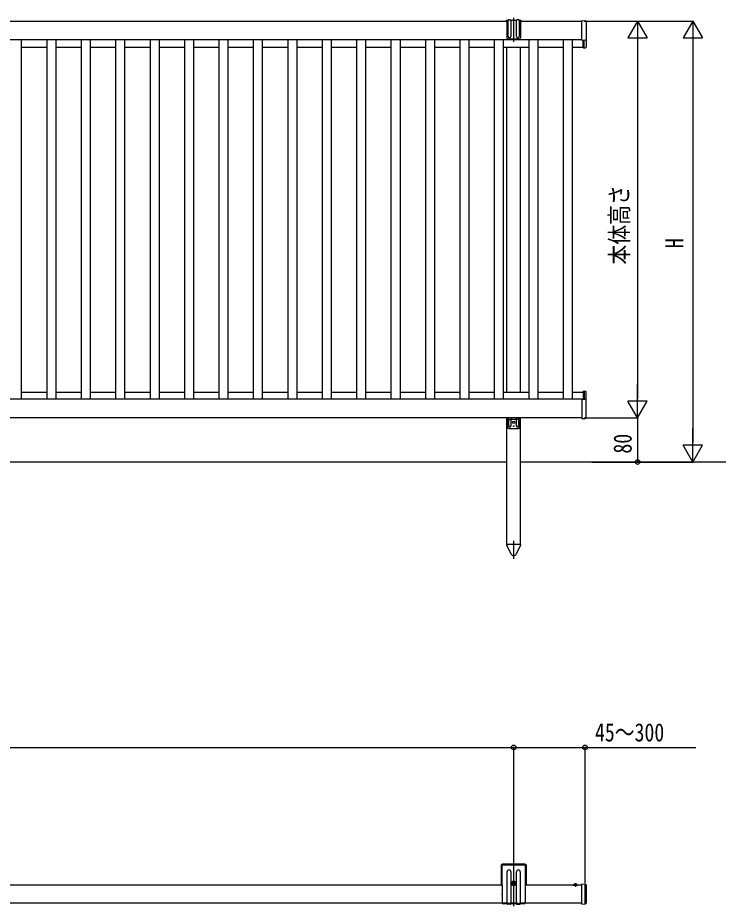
# Model space of a CAD drawing. Units: millimetres, scale not verified. Extents: x -4205 to 4205, y -2970 to 2970.
# Drawn here: x 1505 to 2776, y 163 to 1775 of the extents above; entities that cross this region are included whole.
import ezdxf
from ezdxf.enums import TextEntityAlignment as Align

# ---------------------------------------------------------------- set-up
doc = ezdxf.new("R2010")
doc.units = ezdxf.units.MM
doc.header["$LTSCALE"] = 16
doc.layers.add('0-3_YKK_A1', color=4, linetype='Continuous')
doc.layers.add('0-4_YKK_D', color=6, linetype='Continuous')
doc.styles.add('ＭＳ ゴシック', font='')
doc.styles.get('ＭＳ ゴシック').set_extended_font_data('MS Gothic')

msp = doc.modelspace()

# ---------------------------------------------------------------- linework, layer by layer
at = {"layer": '0-3_YKK_A1'}
for p, q in [((2405, 1731.64), (2405, 1775.42)), ((539, 1769.22), (2392.5, 1769.22)), ((2395, 1770.72), (2392.5, 1770.72)), ((2392.5, 1770.72), (2392.5, 1739.22)), ((2395, 1741.71), (2395, 1770.72)), ((2396, 1771.72), (2399, 1771.72)), ((2410, 1770.72), (2400, 1770.72)), ((2400, 1770.72), (2400, 1741.71)), ((2410, 1741.71), (2410, 1770.72)), ((2414, 1771.72), (2411, 1771.72)), ((2417.5, 1770.72), (2415, 1770.72)), ((2415, 1770.72), (2415, 1741.71)), ((2417.5, 1770.72), (2417.5, 1739.22)), ((2417.5, 1769.22), (2528.5, 1769.22)), ((2528.5, 1769.42), (2528.5, 1770.1)), ((2528.5, 1735.92), (2528.5, 1769.42)), ((2528.82, 1770.4), (2535.56, 1769.99)), ((2536.5, 1768.99), (2536.5, 1736.35)), ((2528.5, 1735.22), (539, 1735.22)), ((1511.75, 1083.22), (1511.75, 1735.22)), ((1557.25, 1735.22), (1557.25, 1083.22)), ((1574.25, 1083.22), (1574.25, 1735.22)), ((1619.75, 1735.22), (1619.75, 1083.22)), ((1636.75, 1083.22), (1636.75, 1735.22)), ((1682.25, 1735.22), (1682.25, 1083.22)), ((1699.25, 1083.22), (1699.25, 1735.22)), ((1744.75, 1735.22), (1744.75, 1083.22)), ((1761.75, 1083.22), (1761.75, 1735.22)), ((1807.25, 1735.22), (1807.25, 1083.22)), ((1824.25, 1083.22), (1824.25, 1735.22)), ((1869.75, 1735.22), (1869.75, 1083.22)), ((1886.75, 1083.22), (1886.75, 1735.22)), ((1932.25, 1735.22), (1932.25, 1083.22)), ((1949.25, 1083.22), (1949.25, 1735.22)), ((1994.75, 1735.22), (1994.75, 1083.22)), ((2011.75, 1083.22), (2011.75, 1735.22)), ((2057.25, 1735.22), (2057.25, 1083.22)), ((2074.25, 1083.22), (2074.25, 1735.22)), ((2119.75, 1735.22), (2119.75, 1083.22)), ((2136.75, 1083.22), (2136.75, 1735.22)), ((2182.25, 1735.22), (2182.25, 1083.22)), ((2199.25, 1083.22), (2199.25, 1735.22)), ((2244.75, 1735.22), (2244.75, 1083.22)), ((2261.75, 1083.22), (2261.75, 1735.22)), ((2307.25, 1735.22), (2307.25, 1083.22)), ((2324.25, 1083.22), (2324.25, 1735.22)), ((2369.75, 1735.22), (2369.75, 1083.22)), ((2386.75, 1083.22), (2386.75, 1735.22)), ((2394.5, 1737.22), (2415.5, 1737.22)), ((2432.25, 1735.22), (2432.25, 1083.22)), ((2449.25, 1083.22), (2449.25, 1735.22)), ((2494.75, 1735.22), (2494.75, 1083.22)), ((2511.75, 1083.22), (2511.75, 1735.22)), ((2528.5, 1735.24), (2528.5, 1735.92)), ((2528.82, 1734.94), (2535.56, 1735.35)), ((2531, 1723.02), (2531, 1734.01)), ((2533, 1734.42), (2531.28, 1734.31)), ((2532, 1734.36), (2532, 1735.13)), ((2536.5, 1736.35), (2536.5, 1723.07)), ((1511.75, 1722.22), (1557.25, 1722.22)), ((1574.25, 1722.22), (1619.75, 1722.22)), ((1636.75, 1722.22), (1682.25, 1722.22)), ((1699.25, 1722.22), (1744.75, 1722.22)), ((1761.75, 1722.22), (1807.25, 1722.22)), ((1824.25, 1722.22), (1869.75, 1722.22)), ((1886.75, 1722.22), (1932.25, 1722.22)), ((1949.25, 1722.22), (1994.75, 1722.22)), ((2011.75, 1722.22), (2057.25, 1722.22)), ((2074.25, 1722.22), (2119.75, 1722.22)), ((2136.75, 1722.22), (2182.25, 1722.22)), ((2199.25, 1722.22), (2244.75, 1722.22)), ((2261.75, 1722.22), (2307.25, 1722.22)), ((2324.25, 1722.22), (2369.75, 1722.22)), ((2386.75, 1722.22), (2432.25, 1722.22)), ((2392.5, 1096.22), (2392.5, 1722.22)), ((2417.5, 1096.22), (2417.5, 1722.22)), ((2449.25, 1722.22), (2494.75, 1722.22)), ((2511.75, 1722.22), (2531, 1722.22)), ((2531, 1721.82), (2531, 1723.02)), ((2531.26, 1721.4), (2531.26, 1721.4)), ((2531.28, 1721.4), (2532, 1721.32)), ((2531.28, 1721.4), (2532, 1721.32)), ((2532, 1720.98), (2532, 1721.36)), ((2533, 1720.92), (2532.94, 1720.92)), ((2536.5, 1723.07), (2536.5, 1722.09)), ((2531, 1096.62), (2531, 1095.42)), ((2531.26, 1097.03), (2531.26, 1097.03)), ((2531.28, 1097.04), (2532, 1097.11)), ((2531.28, 1097.04), (2532, 1097.11)), ((2532, 1097.46), (2532, 1097.08)), ((2533, 1097.52), (2532.94, 1097.52)), ((2528.5, 1083.22), (539, 1083.22)), ((1511.75, 1096.22), (1557.25, 1096.22)), ((1574.25, 1096.22), (1619.75, 1096.22)), ((1636.75, 1096.22), (1682.25, 1096.22)), ((1699.25, 1096.22), (1744.75, 1096.22)), ((1761.75, 1096.22), (1807.25, 1096.22)), ((1824.25, 1096.22), (1869.75, 1096.22)), ((1886.75, 1096.22), (1932.25, 1096.22)), ((1949.25, 1096.22), (1994.75, 1096.22)), ((2011.75, 1096.22), (2057.25, 1096.22)), ((2074.25, 1096.22), (2119.75, 1096.22)), ((2136.75, 1096.22), (2182.25, 1096.22)), ((2199.25, 1096.22), (2244.75, 1096.22)), ((2261.75, 1096.22), (2307.25, 1096.22)), ((2324.25, 1096.22), (2369.75, 1096.22)), ((2386.75, 1096.22), (2432.25, 1096.22)), ((2449.25, 1096.22), (2494.75, 1096.22)), ((2511.75, 1096.22), (2531, 1096.22)), ((2528.5, 1083.2), (2528.5, 1082.52)), ((2528.5, 1082.52), (2528.5, 1049.02)), ((2528.82, 1083.5), (2535.56, 1083.09)), ((2531, 1095.42), (2531, 1084.42)), ((2533, 1084.02), (2531.28, 1084.12)), ((2532, 1083.3), (2532, 1084.08)), ((2536.5, 1095.37), (2536.5, 1096.35)), ((2536.5, 1082.09), (2536.5, 1095.37)), ((2536.5, 1049.45), (2536.5, 1082.09)), ((2528.5, 1049.22), (539, 1049.22)), ((2394, 1049.22), (2394, 1032.22)), ((2396, 1034.72), (2396, 1049.22)), ((2400, 1049.22), (2400, 1034.72)), ((2410, 1034.72), (2410, 1049.22)), ((2414, 1049.22), (2414, 1034.72)), ((2416, 1032.22), (2416, 1049.22)), ((2417.5, 819.22), (2417.5, 1049.22)), ((2528.5, 1049.02), (2528.5, 1048.34)), ((2528.82, 1048.04), (2535.56, 1048.45)), ((2394, 1047.02), (2396, 1047.02)), ((2397, 1046.15), (2399, 1046.15)), ((2400, 1047.02), (2410, 1047.02)), ((2413, 1046.15), (2411, 1046.15)), ((2414, 1047.02), (2416, 1047.02)), ((2396, 1030.22), (2414, 1030.22)), ((2392.5, 969.22), (417.5, 969.22)), ((3196.38, 969.22), (2417.5, 969.22)), ((2405, 793.71), (2405, 826.19)), ((2400.54, 801.96), (2392.3, 818.22)), ((2409.46, 801.96), (2417.7, 818.22)), ((2417.7, 818.22), (2417.7, 819.22)), ((2405, 163.02), (2405, 243.92)), ((2382, 236.72), (2382, 203.22)), ((2383.5, 236.72), (2383.5, 201.72)), ((2425.5, 239.22), (2384.5, 239.22)), ((2425.5, 237.72), (2384.5, 237.72)), ((2426.5, 201.72), (2426.5, 236.72)), ((2428, 203.22), (2428, 236.72)), ((2393, 167.72), (2393, 225.42)), ((2400, 225.42), (2400, 167.72)), ((2410, 167.72), (2410, 225.42)), ((2417, 225.42), (2417, 167.72)), ((2384, 201.22), (1426, 201.22)), ((2384, 201.22), (2382, 203.22)), ((2384, 201.22), (2384, 200.94)), ((2384, 199.51), (2384, 185.94)), ((2400.75, 204.42), (2409.25, 204.42)), ((2409.25, 204.42), (2400.75, 204.42)), ((2403.76, 204.01), (2402.93, 204.01)), ((2405, 200.17), (2405, 208.67)), ((2406.25, 204.84), (2407.08, 204.84)), ((2428, 203.22), (2426, 201.22)), ((2528.5, 201.22), (2426, 201.22)), ((2426, 201.22), (2426, 200.94)), ((2426, 199.51), (2426, 185.94)), ((2513.4, 201.22), (2520.6, 201.22)), ((2514.95, 203.19), (2515.86, 201.37)), ((2517, 200.76), (2515.86, 201.37)), ((2517, 204.72), (2517, 198.15)), ((2517, 200.76), (2518.15, 201.37)), ((2519.05, 203.19), (2518.15, 201.37)), ((2528.5, 202.47), (2528.5, 203.15)), ((2528.5, 167.97), (2528.5, 202.47)), ((2528.82, 203.45), (2535.56, 203.04)), ((2534.5, 166.11), (2534.5, 204.44)), ((2536.5, 202.04), (2536.5, 168.4)), ((2384, 184.51), (2384, 167.72)), ((2426, 184.51), (2426, 167.72)), ((1426, 169.22), (2384, 169.22)), ((2384, 169.22), (2394, 169.22)), ((2384, 167.72), (2393, 167.72)), ((2399, 166.72), (2394, 166.72)), ((2398, 168.22), (2395, 168.22)), ((2399, 169.22), (2411, 169.22)), ((2400, 167.72), (2410, 167.72)), ((2411, 166.72), (2416, 166.72)), ((2412, 168.22), (2415, 168.22)), ((2416, 169.22), (2426, 169.22)), ((2417, 167.72), (2426, 167.72)), ((2426, 169.22), (2528.5, 169.22)), ((2528.5, 167.29), (2528.5, 167.97)), ((2528.82, 166.99), (2535.56, 167.4))]:
    msp.add_line(p, q, dxfattribs=at)
for points in [[(2533, 1722.92), (2533, 1734.42), (2533, 1735.19)], [(2531, 1721.82), (2531.01, 1721.73), (2531.03, 1721.61), (2531.09, 1721.5), (2531.16, 1721.44), (2531.24, 1721.41), (2531.26, 1721.41)], [(2531.25, 1721.41), (2531.27, 1721.4), (2531.28, 1721.4)], [(2533.06, 1720.92), (2533, 1720.92), (2533, 1722.92)], [(2531, 1096.62), (2531.01, 1096.71), (2531.03, 1096.83), (2531.09, 1096.93), (2531.16, 1097), (2531.24, 1097.03), (2531.26, 1097.03)], [(2531.25, 1097.03), (2531.27, 1097.04), (2531.28, 1097.04)], [(2533.06, 1097.52), (2533, 1097.52), (2533, 1095.52)], [(2533, 1095.52), (2533, 1084.02), (2533, 1083.24)], [(2417.5, 819.22), (2392.5, 819.22), (2392.5, 1049.22)], [(2417.7, 819.22), (2392.3, 819.22), (2392.3, 818.22)], [(2402.93, 204.01), (2402.93, 204.84), (2403.76, 204.84)], [(2404.59, 205.67), (2404.59, 206.5), (2405.42, 206.5), (2405.42, 205.67)], [(2405.42, 203.18), (2405.42, 202.35), (2404.59, 202.35), (2404.59, 203.18)], [(2407.08, 204.84), (2407.08, 204.01), (2406.25, 204.01)]]:
    msp.add_lwpolyline(points, dxfattribs=at)
for centre, radius in [((2405, 1041.22), 2.1), ((2405, 1034.22), 0.65), ((2405, 204.42), 4.25), ((2405, 204.42), 2.25)]:
    msp.add_circle(centre, radius, dxfattribs=at)
for centre, radius, start, end in [((2392.5, 1768.72), 2, 90, 165.65639), ((2396, 1770.72), 1, 90, 180), ((2399, 1770.72), 1, 0, 90), ((2411, 1770.72), 1, 90, 180), ((2414, 1770.72), 1, 0, 90), ((2417.5, 1768.72), 2, 14.34361, 90), ((2528.8, 1770.1), 0.3, 86.5, 180), ((2535.5, 1768.99), 1, 0, 86.5), ((2397.5, 1741.71), 2.5, 180, 0), ((2412.5, 1741.71), 2.5, 180, 0), ((2394.5, 1739.22), 2, 180, 270), ((2415.5, 1739.22), 2, 270, 0), ((2528.8, 1735.24), 0.3, 180, 273.5), ((2531.3, 1734.01), 0.3, 93.5, 180), ((2535.5, 1736.35), 1, 273.5, 0), ((2531.38, 1721.81), 0.377, 177.75106, 254.19407), ((2535.5, 1722.08), 1, 273.93714, 0.15594), ((2531.38, 1096.63), 0.377, 105.80593, 182.24894), ((2535.5, 1096.36), 1, 359.84406, 86.06286), ((2528.8, 1083.2), 0.3, 86.5, 180), ((2531.3, 1084.42), 0.3, 180, 266.5), ((2535.5, 1082.09), 1, 0, 86.5), ((2528.8, 1048.34), 0.3, 180, 273.5), ((2535.5, 1049.45), 1, 273.5, 0), ((2396, 1032.22), 2, 180, 270), ((2397, 1047.15), 1, 180, 270), ((2398, 1034.72), 2, 180, 0), ((2399, 1047.15), 1, 270, 0), ((2411, 1047.15), 1, 180, 270), ((2412, 1034.72), 2, 180, 0), ((2413, 1047.15), 1, 270, 0), ((2414, 1032.22), 2, 270, 0), ((2405, 804.22), 5, 206.87405, 333.12595), ((2384.5, 236.72), 2.5, 90, 180), ((2384.5, 236.72), 1, 90, 180), ((2396.5, 225.42), 3.5, 0, 180), ((2413.5, 225.42), 3.5, 0, 180), ((2425.5, 236.72), 2.5, 0, 90), ((2425.5, 236.72), 1, 0, 90), ((2383.3, 200.22), 1, 314.427, 45.573), ((2403.76, 205.67), 0.83, 270, 0), ((2403.76, 203.18), 0.83, 0, 90), ((2406.25, 205.67), 0.83, 180, 270), ((2406.25, 203.18), 0.83, 90, 180), ((2426.7, 200.22), 1, 134.427, 225.573), ((2513.4, 201.38), 0.154, 152.71904, 270), ((2517, 199.52), 4.2, 27.28096, 152.71904), ((2520.6, 201.38), 0.154, 270, 27.28096), ((2528.8, 203.15), 0.3, 86.5, 180), ((2535.5, 202.04), 1, 0, 86.5), ((2383.3, 185.22), 1, 314.427, 45.573), ((2426.7, 185.22), 1, 134.427, 225.573), ((2394, 167.72), 1, 180, 270), ((2395, 169.22), 1, 180, 270), ((2398, 169.22), 1, 270, 0), ((2399, 167.72), 1, 270, 0), ((2411, 167.72), 1, 180, 270), ((2412, 169.22), 1, 180, 270), ((2415, 169.22), 1, 270, 0), ((2416, 167.72), 1, 270, 0), ((2528.8, 167.29), 0.3, 180, 273.5), ((2535.5, 168.4), 1, 273.5, 0)]:
    msp.add_arc(centre, radius, start, end, dxfattribs=at)
for centre, major_axis, start_param, end_param in [((2533.06, 1722.92), (32.76, -2), 4.6837208, 4.712389), ((2532.94, 1722.92), (32.76, 2), 4.712389, 4.788924), ((2533.06, 1095.52), (32.76, 2), 1.5707963, 1.5994645), ((2532.94, 1095.52), (32.76, -2), 1.4942613, 1.5707963)]:
    msp.add_ellipse(centre, major_axis=major_axis, ratio=0.060935, start_param=start_param, end_param=end_param, dxfattribs=at)
at = {"layer": '0-4_YKK_D'}
for p, q in [((2533, 1769.22), (2631, 1769.22)), ((2533, 1769.22), (2731, 1769.22)), ((2630, 1769.22), (2612.5, 1738.91)), ((2630, 1769.22), (2647.5, 1738.91)), ((2630, 1769.22), (2630, 1708.6)), ((2730, 1769.22), (2712.5, 1738.91)), ((2730, 1769.22), (2747.5, 1738.91)), ((2730, 1769.22), (2730, 1708.6)), ((2612.5, 1738.91), (2647.5, 1738.91)), ((2630, 1734.22), (2630, 1084.22)), ((2712.5, 1738.91), (2747.5, 1738.91)), ((2730, 1734.22), (2730, 1004.22)), ((2630, 1049.22), (2630, 1109.84)), ((2630, 1049.22), (2612.5, 1079.53)), ((2647.5, 1079.53), (2612.5, 1079.53)), ((2630, 1049.22), (2647.5, 1079.53)), ((2533, 1049.22), (2631, 1049.22)), ((2533, 1049.22), (2631, 1049.22)), ((2630, 1049.22), (2630, 969.22)), ((2730, 969.22), (2730, 1029.84)), ((2730, 969.22), (2712.5, 999.53)), ((2747.5, 999.53), (2712.5, 999.53)), ((2730, 969.22), (2747.5, 999.53)), ((2547, 969.22), (2631, 969.22)), ((2548, 969.22), (2731, 969.22)), ((2405, 244.92), (2405, 452.22)), ((2405, 244.92), (2405, 452.22)), ((2534.5, 205.44), (2534.5, 452.22)), ((405, 451.22), (2405, 451.22))]:
    msp.add_line(p, q, dxfattribs=at)
msp.add_lwpolyline([(2405, 451.22), (2534.5, 451.22), (2735.9, 451.22)], dxfattribs=at)
for centre in [(2630, 969.22), (2405, 451.22), (2405, 451.22), (2534.5, 451.22)]:
    msp.add_circle(centre, 4.25, dxfattribs=at)

# ---------------------------------------------------------------- texts
at = {"layer": '0-4_YKK_D', "style": 'ＭＳ ゴシック', "width": 0.8}
for s, p in [('本体高さ', (2623, 1327.62)), ('H', (2723, 1357.22)), ('80', (2629, 984.52))]:
    msp.add_text(s, height=32.99, rotation=90, dxfattribs=at).set_placement(p, align=Align.BOTTOM_LEFT)
msp.add_text('45～300', height=32.99, dxfattribs=at).set_placement((2552.5, 452.22), align=Align.BOTTOM_LEFT)

doc.saveas('drawing.dxf')
